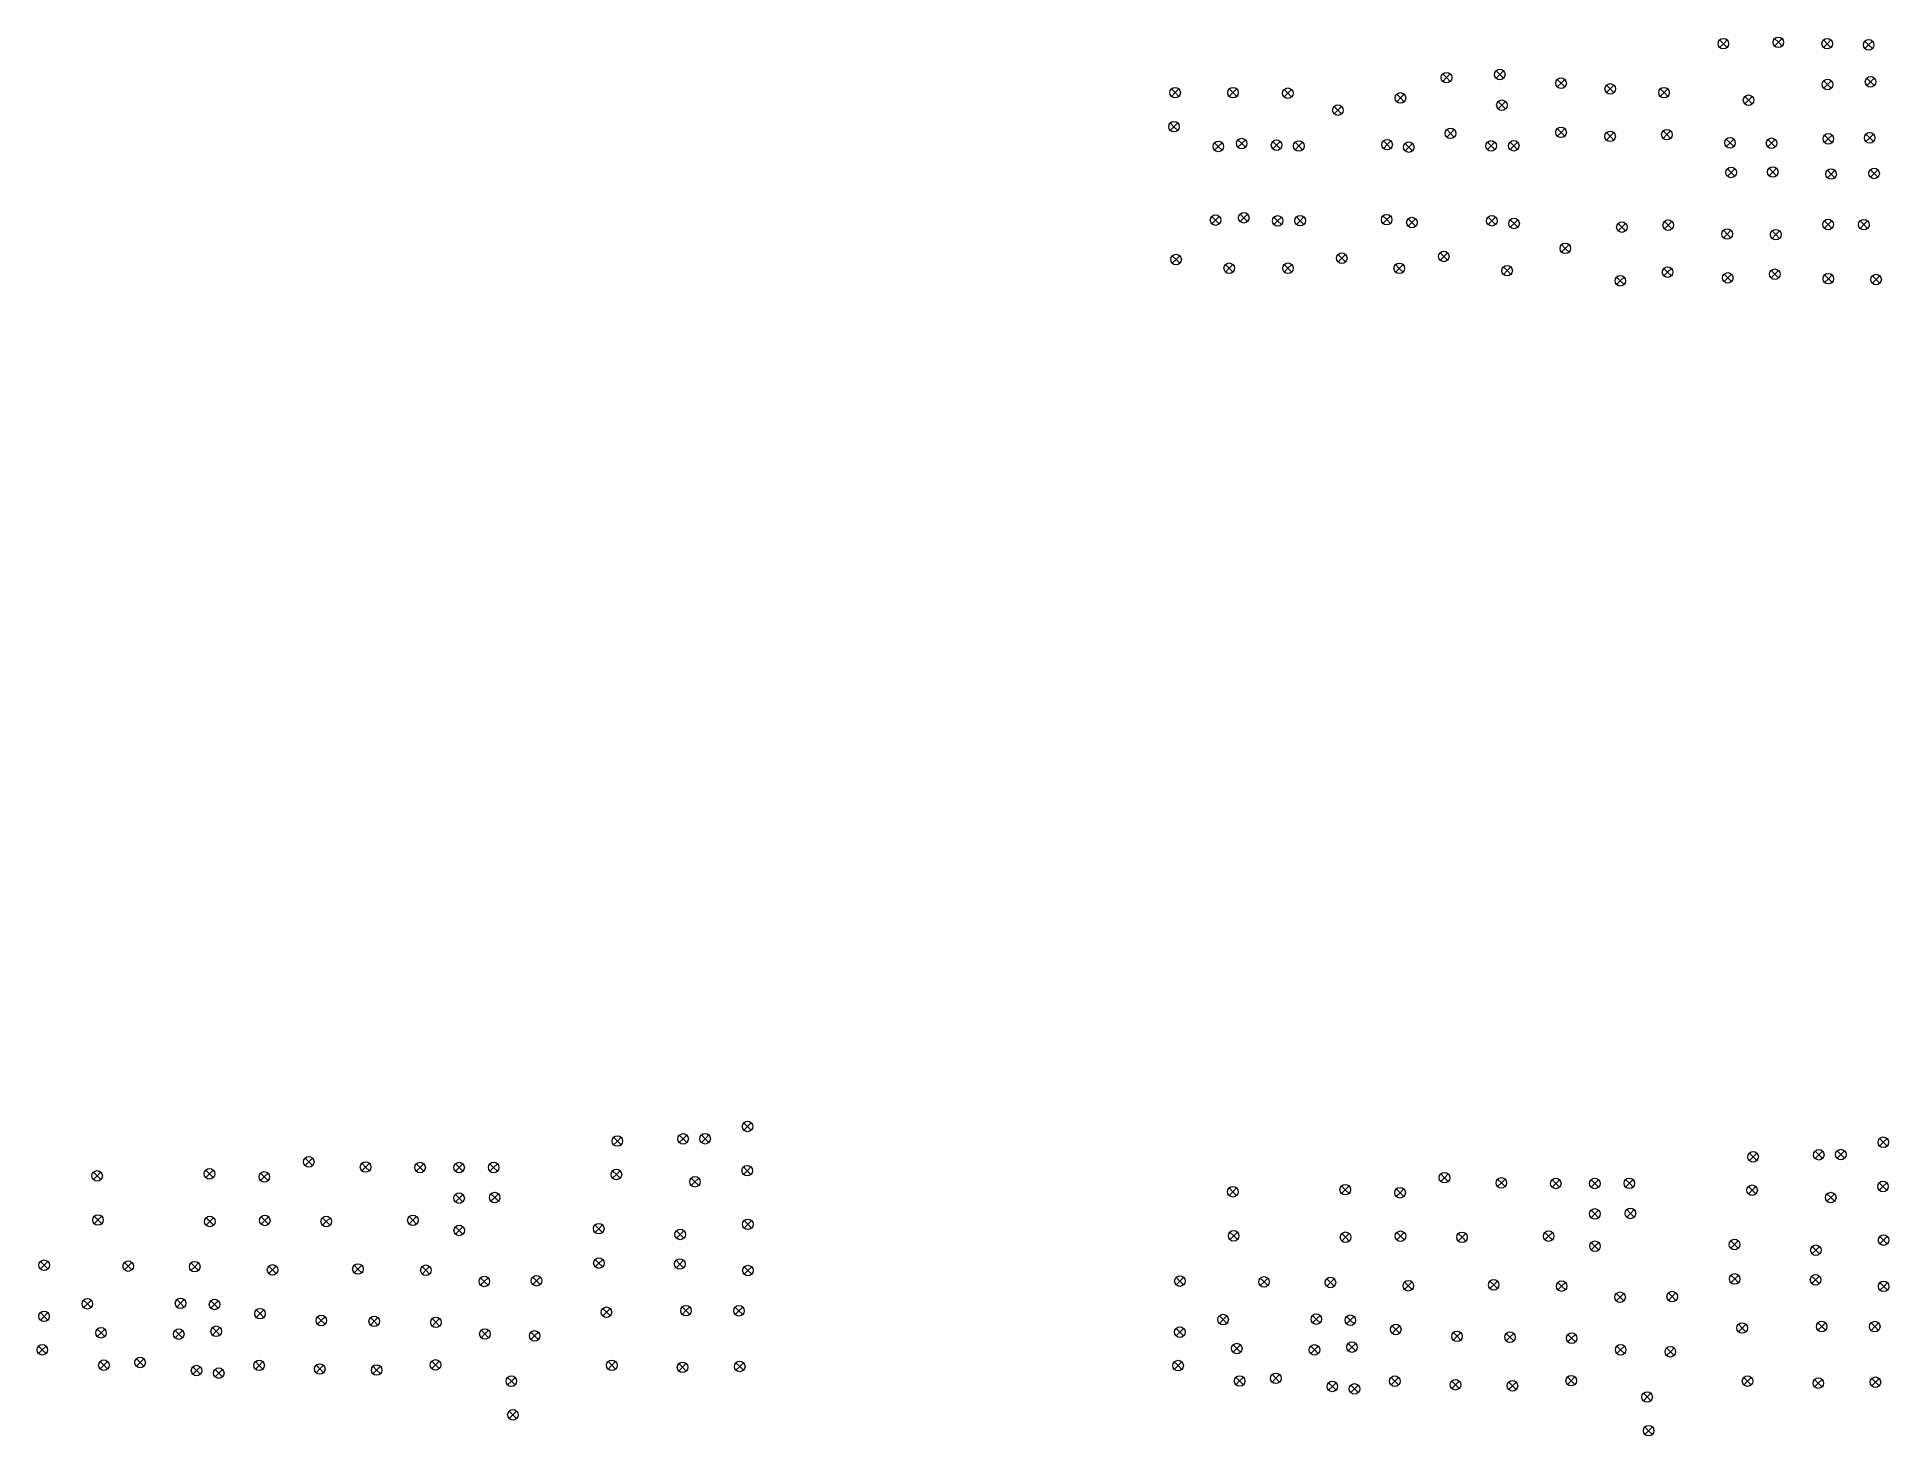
# Model space of a CAD drawing. Header units: millimetres. Extents: x -25829 to 786358, y -64851 to 691780.
# Drawn here: x 136787 to 241952, y 612343 to 691780 of the extents above.
import ezdxf

# ---------------------------------------------------------------- set-up
doc = ezdxf.new("R2010")
doc.units = ezdxf.units.MM
doc.header["$LTSCALE"] = 100
doc.header["$MEASUREMENT"] = 0
doc.layers.add('блоки электрика', color=9, linetype='Continuous', lineweight=30)
doc.layers.add('Электропровода', color=80, linetype='Continuous', lineweight=9)

# ---------------------------------------------------------------- blocks, each defined once
blk = doc.blocks.new('Лампа')
at = {"layer": 'Электропровода', "lineweight": 13, "ltscale": 0.5}
for q in [(-212, 212), (-212, -212), (212, 212), (212, -212)]:
    blk.add_line((0, 0), q, dxfattribs=at)
blk.add_circle((0, 0), 300, dxfattribs=at)

msp = doc.modelspace()

# ---------------------------------------------------------------- block references
at = {"layer": 'блоки электрика', "lineweight": 13}
for p in [(232549, 691401.3), (235671, 691479.9), (238444.8, 691401.3), (240799.4, 691338.7), (219850.9, 689652.7), (201415.3, 688623.3), (204699, 688623.3), (207816.1, 688590.5), (216824.9, 689475.1), (223331.4, 689161.3), (226123.7, 688835.7), (229177.7, 688623.3), (238463.5, 689086.1), (240907.3, 689235.2), (210657.2, 687630.1), (214211.1, 688321.3), (219973.2, 687907.1), (233979.8, 688189.9), (201350.6, 686690.1), (203867.9, 685566.9), (205194.8, 685729.9), (207174.3, 685641.5), (208439.8, 685592.8), (213454.1, 685669.9), (214683.4, 685531.1), (217053.1, 686311.1), (219363.9, 685598.8), (220646.4, 685607.5), (223331.4, 686368.6), (226118, 686144), (229340.8, 686239.1), (232925.2, 685774.2), (235286.9, 685751.6), (238507.5, 686000.1), (240858, 686056.5), (232993, 684091.6), (235354.7, 684114.2), (238665.7, 684001.2), (241106.6, 684035.1), (203711.9, 681385.3), (205313.7, 681516), (207236.4, 681338.3), (208517, 681350), (213430.4, 681409.6), (214860, 681246.6), (219400.4, 681348.1), (220661.9, 681195), (226787.6, 680987.8), (229418.8, 681097.3), (232764.5, 680593.2), (235529.1, 680558.9), (238500.2, 681134), (240523.2, 681126.9), (201467.9, 679142.8), (210878.4, 679225), (216671.6, 679323.3), (223571.7, 679781.3), (204487.3, 678649.7), (207823.8, 678649.7), (214144.5, 678644.2), (220267.6, 678515.2), (229382.3, 678431.3), (232798.8, 678104.3), (235472, 678309.8), (238509.8, 678056.7), (226696.2, 677938.3), (241222.6, 678006.9), (177134.9, 629918.1), (169741, 629089.6), (173472.3, 629209.8), (174722.5, 629221.6), (241630.3, 629019.7), (152216.7, 627907.3), (155444.8, 627613), (158536.9, 627582.8), (160755, 627582.4), (162715.5, 627587.7), (234236.3, 628191.2), (237967.6, 628311.4), (239217.9, 628323.2), (140196.5, 627109.9), (146581.9, 627226), (149693, 627054), (169686, 627194.2), (174149.9, 626777.6), (177116.8, 627406.5), (216712, 627008.9), (219940.2, 626714.5), (223032.3, 626684.4), (225250.3, 626683.9), (227210.9, 626689.2), (241612.1, 626508), (160755, 625848.6), (162774.9, 625880.3), (204691.9, 626211.5), (211077.3, 626327.5), (214188.4, 626155.5), (234181.4, 626295.7), (238645.3, 625879.1), (140246.3, 624606.5), (146598.5, 624523.6), (149718.7, 624583.3), (153211.4, 624521.8), (158131, 624589.4), (225250.3, 624950.2), (227270.3, 624981.8), (160762.1, 624013.3), (168683.3, 624114.1), (173306.2, 623786.7), (177148.7, 624362.3), (204741.7, 623708.1), (211093.8, 623625.2), (214214.1, 623684.8), (217706.8, 623623.3), (222626.4, 623691), (241644.1, 623463.8), (225257.4, 623114.8), (233178.6, 623215.7), (237801.6, 622888.2), (137189.8, 622037), (141966.9, 621989.4), (145740.9, 621955.5), (145740.9, 621955.5), (150161.1, 621772.2), (155009.8, 621822.6), (158869.7, 621751.7), (168695.1, 622157.4), (173290.5, 622107.2), (177156.6, 621736.6), (233190.4, 621259), (162186.3, 621117.4), (165150.3, 621154.2), (201685.2, 621138.6), (206462.3, 621091), (210236.3, 621057), (210236.3, 621057), (214656.5, 620873.7), (219505.1, 620924.2), (223365.1, 620853.2), (226681.7, 620218.9), (229645.7, 620255.7), (237785.8, 621208.7), (241652, 620838.1), (137188.3, 619133.8), (139643.8, 619848), (144937.4, 619875.6), (146867.8, 619813), (149450.7, 619288), (169122, 619369.3), (173637.5, 619459.1), (176648.7, 619451), (140418.8, 618203.5), (144834, 618127.8), (146961.8, 618287.2), (152928.3, 618899.5), (155934.6, 618852.4), (159437.1, 618795.8), (162219.5, 618133.4), (201683.7, 618235.4), (204139.1, 618949.6), (209432.8, 618977.2), (211363.2, 618914.6), (213946, 618389.6), (233617.4, 618470.8), (238132.9, 618560.6), (241144, 618552.6), (137086.6, 617236.1), (165043.5, 618024.6), (204914.1, 617305), (209329.4, 617229.4), (211457.2, 617388.8), (217423.6, 618001), (220430, 617954), (223932.4, 617897.4), (226714.9, 617234.9), (229538.9, 617126.1), (140583.8, 616363.4), (142637.6, 616513.9), (145847.3, 616054.8), (149396.7, 616352.3), (152841.9, 616147.3), (156073, 616086), (159415.2, 616379.9), (169428.2, 616356.4), (173444.3, 616242.5), (176689.8, 616291.4), (201582, 616337.7), (147105.8, 615914.3), (163720.9, 615455.2), (205079.1, 615464.9), (207133, 615615.5), (210342.7, 615156.3), (211601.2, 615015.8), (213892, 615453.9), (217337.2, 615248.8), (220568.4, 615187.6), (223910.5, 615481.4), (233923.5, 615458), (237939.6, 615344.1), (241185.2, 615392.9), (228216.2, 614556.8), (163810.1, 613541.6), (228305.5, 612643.1)]:
    msp.add_blockref('Лампа', p, dxfattribs=at)

doc.saveas('drawing.dxf')
